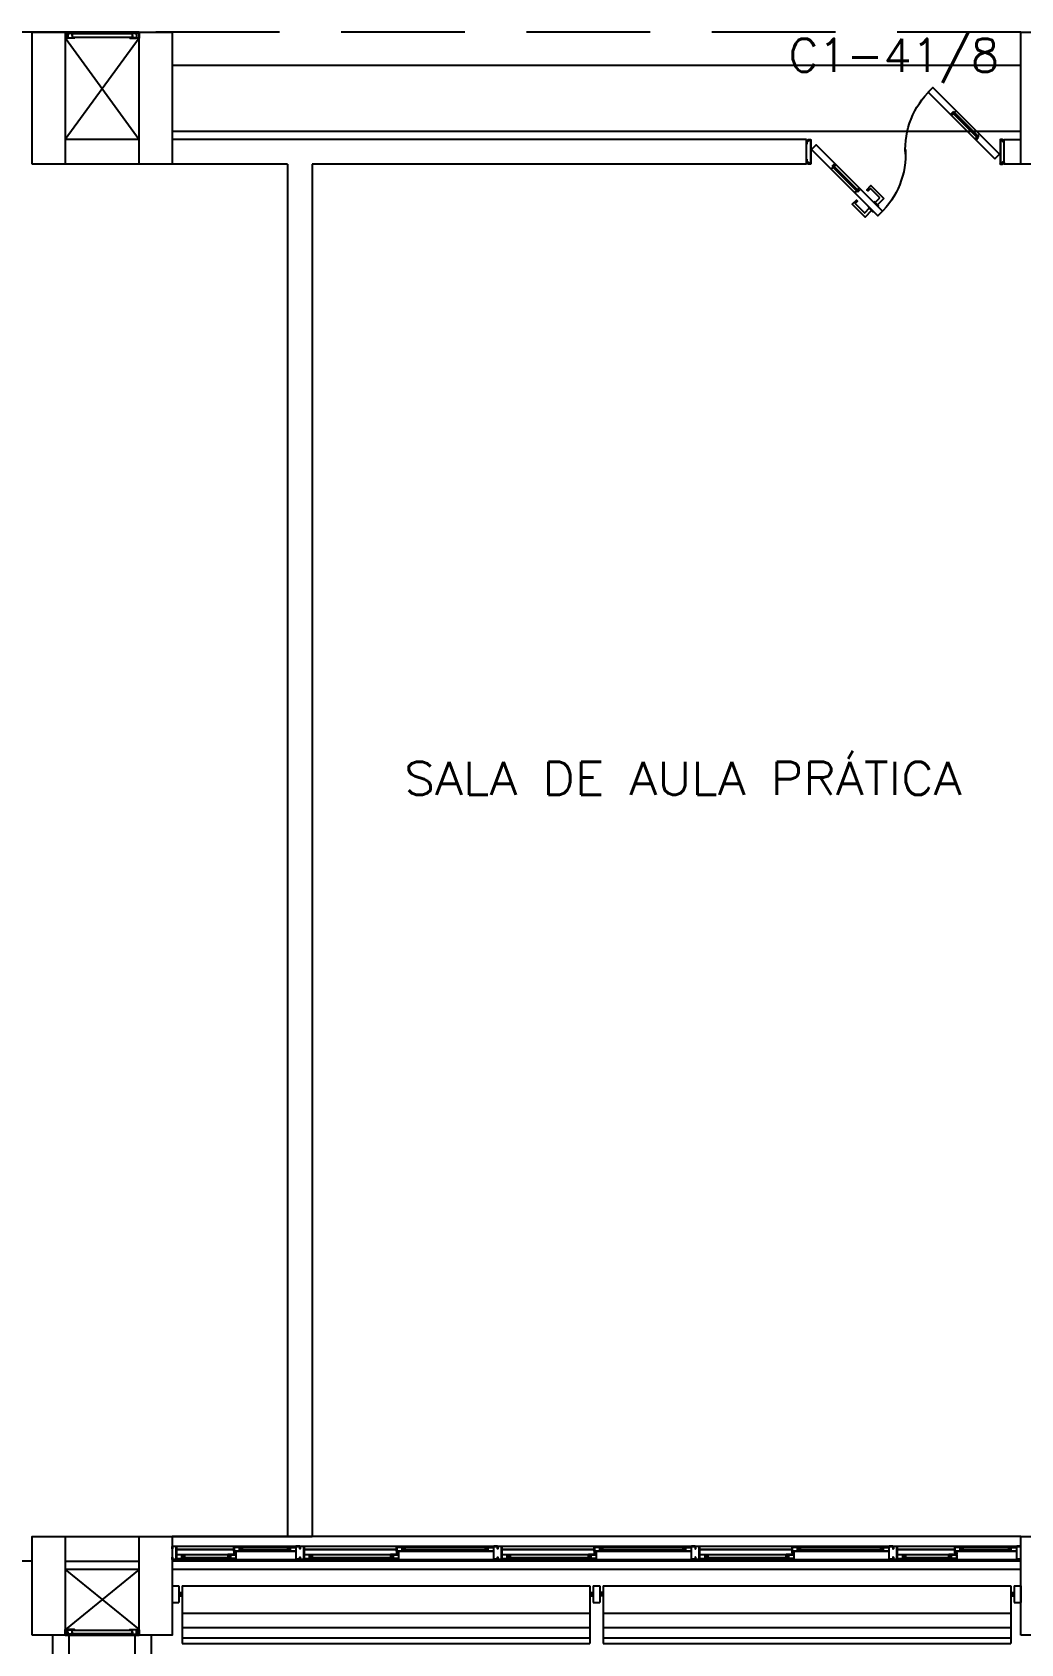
# Model space of a CAD drawing. Header units: millimetres. Extents: x 2801 to 3319, y 1187 to 1422.
# Drawn here: x 3026.32 to 3032.32, y 1251.3 to 1261.07 of the extents above; entities that cross this region are included whole.
import ezdxf

# ---------------------------------------------------------------- set-up
doc = ezdxf.new("R2010")
doc.units = ezdxf.units.MM
doc.linetypes.add('HIDDEN', pattern=[0.375, 0.25, -0.125])
for name, color, linetype in [('AR- ALV1', 235, 'Continuous'), ('AR-ALV', 2, 'Continuous'), ('AR-BRISES', 1, 'Continuous'), ('AR-ESQ', 1, 'Continuous'), ('AR-ESQ-V', 1, 'Continuous'), ('AR-ESTC', 3, 'Continuous'), ('AR-PEITORIL', 1, 'Continuous'), ('AR-PISO', 1, 'Continuous'), ('AR-PORTA', 1, 'Continuous'), ('AR-PROJ', 1, 'HIDDEN'), ('AR-SHAFT', 1, 'Continuous'), ('BR-LINHAS', 1, 'Continuous'), ('BR-MONTANTE', 242, 'Continuous'), ('BR-PAINEL', 1, 'Continuous'), ('BR-SUPORTE', 1, 'Continuous'), ('DT-ESQ-BAGUETE-C', 2, 'Continuous'), ('DT-ESQ-BAGUETE-V', 1, 'Continuous'), ('DT-ESQ-CHAPA DOBRADA-V', 1, 'Continuous'), ('DT-ESQ-PERFIL CADEIRA-C', 2, 'Continuous'), ('DT-ESQ-PERFIL CADEIRA-V', 1, 'Continuous'), ('DT-ESQ-PERFIL U SIMPLES-C', 2, 'Continuous'), ('DT-ESQ-PERFIL U-C', 2, 'Continuous'), ('DT-ESQ-PERFIL U-V', 1, 'Continuous'), ('DT-ESQ-VENEZIANA-C', 2, 'Continuous'), ('DT-ESQ-VENEZIANA-V', 2, 'Continuous'), ('DT-ESQ-VIDRO-C', 2, 'Continuous'), ('ENDEREÇO', 2, 'Continuous'), ('insercao', 4, 'Continuous'), ('maçaneta', 1, 'Continuous'), ('mov', 1, 'Continuous'), ('PM-PERFIL U-C', 2, 'Continuous'), ('PM-VIDRO', 1, 'Continuous'), ('pm1', 2, 'Continuous'), ('pm2', 2, 'Continuous'), ('TEXTO', 2, 'Continuous')]:
    doc.layers.add(name, color=color, linetype=linetype)
doc.styles.add('S16', font='simplex.shx', dxfattribs={"width": 1.1, "height": 0.16})
doc.styles.add('UNB1-100', font='simplex.shx', dxfattribs={"height": 0.2})

# ---------------------------------------------------------------- blocks, each defined once
blk = doc.blocks.new('DET-GS-COBERTURA')
at = {"layer": 'AR-PISO', "linetype": 'Continuous'}
for p, q in [((210.8676, -516.3577), (210.8676, -512.9889)), ((211.4676, -512.9889), (210.8676, -512.9889)), ((210.9676, -516.3577), (210.9676, -512.9889)), ((211.3676, -516.3577), (211.3676, -512.9889)), ((211.4676, -516.3577), (211.4676, -512.9889))]:
    blk.add_line(p, q, dxfattribs=at)
blk = doc.blocks.new('EF40-P')
at = {"layer": 'DT-ESQ-BAGUETE-C', "color": 2, "ltscale": 0.1}
for points in [[(0.4225, -0.08), (0.409, -0.08), (0.409, -0.0785), (0.422, -0.0785, 0.414214), (0.4225, -0.078), (0.4225, -0.067, 0.414214), (0.422, -0.0665), (0.409, -0.0665), (0.409, -0.065), (0.4225, -0.065, -0.414214), (0.424, -0.0665), (0.424, -0.0785, -0.414214)], [(0.7015, -0.08), (0.715, -0.08), (0.715, -0.0785), (0.702, -0.0785, -0.414214), (0.7015, -0.078), (0.7015, -0.067, -0.414214), (0.702, -0.0665), (0.715, -0.0665), (0.715, -0.065), (0.7015, -0.065, 0.414214), (0.7, -0.0665), (0.7, -0.0785, 0.414214)], [(1.41, -0.08), (1.3965, -0.08), (1.3965, -0.0785), (1.4095, -0.0785, 0.414214), (1.41, -0.078), (1.41, -0.067, 0.414214), (1.4095, -0.0665), (1.3965, -0.0665), (1.3965, -0.065), (1.41, -0.065, -0.414214), (1.4115, -0.0665), (1.4115, -0.0785, -0.414214)], [(1.9015, -0.08), (1.915, -0.08), (1.915, -0.0785), (1.902, -0.0785, -0.414214), (1.9015, -0.078), (1.9015, -0.067, -0.414214), (1.902, -0.0665), (1.915, -0.0665), (1.915, -0.065), (1.9015, -0.065, 0.414214), (1.9, -0.0665), (1.9, -0.0785, 0.414214)], [(2.61, -0.08), (2.5965, -0.08), (2.5965, -0.0785), (2.6095, -0.0785, 0.414214), (2.61, -0.078), (2.61, -0.067, 0.414214), (2.6095, -0.0665), (2.5965, -0.0665), (2.5965, -0.065), (2.61, -0.065, -0.414214), (2.6115, -0.0665), (2.6115, -0.0785, -0.414214)], [(3.1015, -0.08), (3.115, -0.08), (3.115, -0.0785), (3.102, -0.0785, -0.414214), (3.1015, -0.078), (3.1015, -0.067, -0.414214), (3.102, -0.0665), (3.115, -0.0665), (3.115, -0.065), (3.1015, -0.065, 0.414214), (3.1, -0.0665), (3.1, -0.0785, 0.414214)], [(3.81, -0.08), (3.7965, -0.08), (3.7965, -0.0785), (3.8095, -0.0785, 0.414214), (3.81, -0.078), (3.81, -0.067, 0.414214), (3.8095, -0.0665), (3.7965, -0.0665), (3.7965, -0.065), (3.81, -0.065, -0.414214), (3.8115, -0.0665), (3.8115, -0.0785, -0.414214)], [(4.3015, -0.08), (4.315, -0.08), (4.315, -0.0785), (4.302, -0.0785, -0.414214), (4.3015, -0.078), (4.3015, -0.067, -0.414214), (4.302, -0.0665), (4.315, -0.0665), (4.315, -0.065), (4.3015, -0.065, 0.414214), (4.3, -0.0665), (4.3, -0.0785, 0.414214)], [(4.7975, -0.08), (4.784, -0.08), (4.784, -0.0785), (4.797, -0.0785, 0.414214), (4.7975, -0.078), (4.7975, -0.067, 0.414214), (4.797, -0.0665), (4.784, -0.0665), (4.784, -0.065), (4.7975, -0.065, -0.414214), (4.799, -0.0665), (4.799, -0.0785, -0.414214)], [(5.0765, -0.08), (5.09, -0.08), (5.09, -0.0785), (5.077, -0.0785, -0.414214), (5.0765, -0.078), (5.0765, -0.067, -0.414214), (5.077, -0.0665), (5.09, -0.0665), (5.09, -0.065), (5.0765, -0.065, 0.414214), (5.075, -0.0665), (5.075, -0.0785, 0.414214)], [(0.0735, -0.125), (0.06, -0.125), (0.06, -0.1235), (0.073, -0.1235, 0.414214), (0.0735, -0.123), (0.0735, -0.112, 0.414214), (0.073, -0.1115), (0.06, -0.1115), (0.06, -0.11), (0.0735, -0.11, -0.414214), (0.075, -0.1115), (0.075, -0.1235, -0.414214)], [(0.339, -0.125), (0.3525, -0.125), (0.3525, -0.1235), (0.3395, -0.1235, -0.414214), (0.339, -0.123), (0.339, -0.112, -0.414214), (0.3395, -0.1115), (0.3525, -0.1115), (0.3525, -0.11), (0.339, -0.11, 0.414214), (0.3375, -0.1115), (0.3375, -0.1235, 0.414214)], [(0.8485, -0.125), (0.835, -0.125), (0.835, -0.1235), (0.848, -0.1235, 0.414214), (0.8485, -0.123), (0.8485, -0.112, 0.414214), (0.848, -0.1115), (0.835, -0.1115), (0.835, -0.11), (0.8485, -0.11, -0.414214), (0.85, -0.1115), (0.85, -0.1235, -0.414214)], [(1.3265, -0.125), (1.34, -0.125), (1.34, -0.1235), (1.327, -0.1235, -0.414214), (1.3265, -0.123), (1.3265, -0.112, -0.414214), (1.327, -0.1115), (1.34, -0.1115), (1.34, -0.11), (1.3265, -0.11, 0.414214), (1.325, -0.1115), (1.325, -0.1235, 0.414214)], [(2.0485, -0.125), (2.035, -0.125), (2.035, -0.1235), (2.048, -0.1235, 0.414214), (2.0485, -0.123), (2.0485, -0.112, 0.414214), (2.048, -0.1115), (2.035, -0.1115), (2.035, -0.11), (2.0485, -0.11, -0.414214), (2.05, -0.1115), (2.05, -0.1235, -0.414214)], [(2.5265, -0.125), (2.54, -0.125), (2.54, -0.1235), (2.527, -0.1235, -0.414214), (2.5265, -0.123), (2.5265, -0.112, -0.414214), (2.527, -0.1115), (2.54, -0.1115), (2.54, -0.11), (2.5265, -0.11, 0.414214), (2.525, -0.1115), (2.525, -0.1235, 0.414214)], [(3.2485, -0.125), (3.235, -0.125), (3.235, -0.1235), (3.248, -0.1235, 0.414214), (3.2485, -0.123), (3.2485, -0.112, 0.414214), (3.248, -0.1115), (3.235, -0.1115), (3.235, -0.11), (3.2485, -0.11, -0.414214), (3.25, -0.1115), (3.25, -0.1235, -0.414214)], [(3.7265, -0.125), (3.74, -0.125), (3.74, -0.1235), (3.727, -0.1235, -0.414214), (3.7265, -0.123), (3.7265, -0.112, -0.414214), (3.727, -0.1115), (3.74, -0.1115), (3.74, -0.11), (3.7265, -0.11, 0.414214), (3.725, -0.1115), (3.725, -0.1235, 0.414214)], [(4.4485, -0.125), (4.435, -0.125), (4.435, -0.1235), (4.448, -0.1235, 0.414214), (4.4485, -0.123), (4.4485, -0.112, 0.414214), (4.448, -0.1115), (4.435, -0.1115), (4.435, -0.11), (4.4485, -0.11, -0.414214), (4.45, -0.1115), (4.45, -0.1235, -0.414214)], [(4.714, -0.125), (4.7275, -0.125), (4.7275, -0.1235), (4.7145, -0.1235, -0.414214), (4.714, -0.123), (4.714, -0.112, -0.414214), (4.7145, -0.1115), (4.7275, -0.1115), (4.7275, -0.11), (4.714, -0.11, 0.414214), (4.7125, -0.1115), (4.7125, -0.1235, 0.414214)]]:
    blk.add_lwpolyline(points, format="xyb", close=True, dxfattribs=at)
at = {"layer": 'DT-ESQ-BAGUETE-V', "ltscale": 0.1}
for p, q in [((0.4225, -0.065), (0.7015, -0.065)), ((1.41, -0.065), (1.9015, -0.065)), ((2.61, -0.065), (3.1015, -0.065)), ((3.81, -0.065), (4.3015, -0.065)), ((4.7975, -0.065), (5.0765, -0.065))]:
    blk.add_line(p, q, dxfattribs=at)
at = {"layer": 'DT-ESQ-BAGUETE-V', "color": 1, "ltscale": 0.1}
for p, q in [((0.0735, -0.11), (0.339, -0.11)), ((0.8485, -0.11), (1.3265, -0.11)), ((2.0485, -0.11), (2.5265, -0.11)), ((3.2485, -0.11), (3.7265, -0.11)), ((4.4485, -0.11), (4.714, -0.11))]:
    blk.add_line(p, q, dxfattribs=at)
at = {"layer": 'DT-ESQ-CHAPA DOBRADA-V', "ltscale": 0.1}
for p, q in [((0.025, -0.077), (0.374, -0.077)), ((0.025, -0.08), (0.374, -0.08)), ((0.8, -0.077), (1.3615, -0.077)), ((0.8, -0.08), (1.3615, -0.08)), ((4.4, -0.077), (4.749, -0.077)), ((4.4, -0.08), (4.749, -0.08))]:
    blk.add_line(p, q, dxfattribs=at)
at = {"layer": 'DT-ESQ-CHAPA DOBRADA-V', "color": 1, "ltscale": 0.1}
for p, q in [((2, -0.077), (2.5615, -0.077)), ((2, -0.08), (2.5615, -0.08)), ((3.2, -0.077), (3.7615, -0.077)), ((3.2, -0.08), (3.7615, -0.08))]:
    blk.add_line(p, q, dxfattribs=at)
at = {"layer": 'DT-ESQ-PERFIL CADEIRA-C', "color": 2, "ltscale": 0.1}
for p, q in [((0.376, -0.0885), (0.4225, -0.0885)), ((0.75, -0.0885), (0.7015, -0.0885)), ((1.3635, -0.0885), (1.41, -0.0885)), ((1.95, -0.0885), (1.9015, -0.0885)), ((2.5635, -0.0885), (2.61, -0.0885)), ((3.15, -0.0885), (3.1015, -0.0885)), ((3.7635, -0.0885), (3.81, -0.0885)), ((4.35, -0.0885), (4.3015, -0.0885)), ((4.751, -0.0885), (4.7975, -0.0885)), ((5.125, -0.0885), (5.0765, -0.0885)), ((0.025, -0.1335), (0.0735, -0.1335)), ((0.3855, -0.1335), (0.339, -0.1335)), ((0.8, -0.1335), (0.8485, -0.1335)), ((1.373, -0.1335), (1.3265, -0.1335)), ((2, -0.1335), (2.0485, -0.1335)), ((2.573, -0.1335), (2.5265, -0.1335)), ((3.2, -0.1335), (3.2485, -0.1335)), ((3.773, -0.1335), (3.7265, -0.1335)), ((4.7605, -0.1335), (4.714, -0.1335))]:
    blk.add_line(p, q, dxfattribs=at)
at = {"layer": 'DT-ESQ-PERFIL CADEIRA-C', "ltscale": 0.1}
blk.add_line((4.4, -0.1335), (4.4485, -0.1335), dxfattribs=at)
at = {"layer": 'DT-ESQ-PERFIL CADEIRA-C', "color": 2, "ltscale": 0.1}
for points in [[(0.4225, -0.087, -1), (0.4225, -0.09), (0.376, -0.09, -0.414214), (0.374, -0.088), (0.374, -0.067, -0.414214), (0.376, -0.065), (0.4075, -0.065, -0.414214), (0.409, -0.0665), (0.409, -0.087)], [(0.409, -0.0885, -0.198913), (0.4079, -0.0881, -0.198913), (0.4075, -0.087), (0.4075, -0.067, 0.414214), (0.407, -0.0665), (0.376, -0.0665, 0.414214), (0.3755, -0.067), (0.3755, -0.088, 0.414214), (0.376, -0.0885)], [(0.7015, -0.09), (0.75, -0.09), (0.75, -0.0885), (0.715, -0.0885, 0.198912), (0.7161, -0.0881, 0.198913), (0.7165, -0.087), (0.7165, -0.067, -0.414214), (0.717, -0.0665), (0.75, -0.0665), (0.75, -0.065), (0.7165, -0.065, 0.414214), (0.715, -0.0665), (0.715, -0.0785), (0.715, -0.08), (0.715, -0.087), (0.7015, -0.087, 1)], [(1.41, -0.087, -1), (1.41, -0.09), (1.3635, -0.09, -0.414214), (1.3615, -0.088), (1.3615, -0.067, -0.414214), (1.3635, -0.065), (1.395, -0.065, -0.414214), (1.3965, -0.0665), (1.3965, -0.087)], [(1.3965, -0.0885, -0.198913), (1.3954, -0.0881, -0.198913), (1.395, -0.087), (1.395, -0.067, 0.414214), (1.3945, -0.0665), (1.3635, -0.0665, 0.414214), (1.363, -0.067), (1.363, -0.088, 0.414214), (1.3635, -0.0885)], [(1.9015, -0.09), (1.95, -0.09), (1.95, -0.0885), (1.915, -0.0885, 0.198912), (1.9161, -0.0881, 0.198913), (1.9165, -0.087), (1.9165, -0.067, -0.414214), (1.917, -0.0665), (1.95, -0.0665), (1.95, -0.065), (1.9165, -0.065, 0.414214), (1.915, -0.0665), (1.915, -0.0785), (1.915, -0.08), (1.915, -0.087), (1.9015, -0.087, 1)], [(2.61, -0.087, -1), (2.61, -0.09), (2.5635, -0.09, -0.414214), (2.5615, -0.088), (2.5615, -0.067, -0.414214), (2.5635, -0.065), (2.595, -0.065, -0.414214), (2.5965, -0.0665), (2.5965, -0.087)], [(2.5965, -0.0885, -0.198913), (2.5954, -0.0881, -0.198913), (2.595, -0.087), (2.595, -0.067, 0.414214), (2.5945, -0.0665), (2.5635, -0.0665, 0.414214), (2.563, -0.067), (2.563, -0.088, 0.414214), (2.5635, -0.0885)], [(3.1015, -0.09), (3.15, -0.09), (3.15, -0.0885), (3.115, -0.0885, 0.198912), (3.1161, -0.0881, 0.198913), (3.1165, -0.087), (3.1165, -0.067, -0.414214), (3.117, -0.0665), (3.15, -0.0665), (3.15, -0.065), (3.1165, -0.065, 0.414214), (3.115, -0.0665), (3.115, -0.0785), (3.115, -0.08), (3.115, -0.087), (3.1015, -0.087, 1)], [(3.81, -0.087, -1), (3.81, -0.09), (3.7635, -0.09, -0.414214), (3.7615, -0.088), (3.7615, -0.067, -0.414214), (3.7635, -0.065), (3.795, -0.065, -0.414214), (3.7965, -0.0665), (3.7965, -0.087)], [(3.7965, -0.0885, -0.198913), (3.7954, -0.0881, -0.198913), (3.795, -0.087), (3.795, -0.067, 0.414214), (3.7945, -0.0665), (3.7635, -0.0665, 0.414214), (3.763, -0.067), (3.763, -0.088, 0.414214), (3.7635, -0.0885)], [(4.3015, -0.09), (4.35, -0.09), (4.35, -0.0885), (4.315, -0.0885, 0.198912), (4.3161, -0.0881, 0.198913), (4.3165, -0.087), (4.3165, -0.067, -0.414214), (4.317, -0.0665), (4.35, -0.0665), (4.35, -0.065), (4.3165, -0.065, 0.414214), (4.315, -0.0665), (4.315, -0.0785), (4.315, -0.08), (4.315, -0.087), (4.3015, -0.087, 1)], [(4.7975, -0.087, -1), (4.7975, -0.09), (4.751, -0.09, -0.414214), (4.749, -0.088), (4.749, -0.067, -0.414214), (4.751, -0.065), (4.7825, -0.065, -0.414214), (4.784, -0.0665), (4.784, -0.087)], [(4.784, -0.0885, -0.198913), (4.7829, -0.0881, -0.198913), (4.7825, -0.087), (4.7825, -0.067, 0.414214), (4.782, -0.0665), (4.751, -0.0665, 0.414214), (4.7505, -0.067), (4.7505, -0.088, 0.414214), (4.751, -0.0885)], [(5.0765, -0.09), (5.125, -0.09), (5.125, -0.0885), (5.09, -0.0885, 0.198912), (5.0911, -0.0881, 0.198913), (5.0915, -0.087), (5.0915, -0.067, -0.414214), (5.092, -0.0665), (5.125, -0.0665), (5.125, -0.065), (5.0915, -0.065, 0.414214), (5.09, -0.0665), (5.09, -0.0785), (5.09, -0.08), (5.09, -0.087), (5.0765, -0.087, 1)], [(0.0735, -0.135), (0.025, -0.135), (0.025, -0.1335), (0.06, -0.1335, -0.198912), (0.0589, -0.1331, -0.198913), (0.0585, -0.132), (0.0585, -0.112, 0.414214), (0.058, -0.1115), (0.025, -0.1115), (0.025, -0.11), (0.0585, -0.11, -0.414214), (0.06, -0.1115), (0.06, -0.1235), (0.06, -0.125), (0.06, -0.132), (0.0735, -0.132, -1)], [(0.339, -0.132, 1), (0.339, -0.135), (0.3855, -0.135, 0.414214), (0.3875, -0.133), (0.3875, -0.112, 0.414214), (0.3855, -0.11), (0.354, -0.11, 0.414214), (0.3525, -0.1115), (0.3525, -0.132)], [(0.3525, -0.1335, 0.198913), (0.3536, -0.1331, 0.198913), (0.354, -0.132), (0.354, -0.112, -0.414214), (0.3545, -0.1115), (0.3855, -0.1115, -0.414214), (0.386, -0.112), (0.386, -0.133, -0.414214), (0.3855, -0.1335)], [(0.8485, -0.135), (0.8, -0.135), (0.8, -0.1335), (0.835, -0.1335, -0.198912), (0.8339, -0.1331, -0.198913), (0.8335, -0.132), (0.8335, -0.112, 0.414214), (0.833, -0.1115), (0.8, -0.1115), (0.8, -0.11), (0.8335, -0.11, -0.414214), (0.835, -0.1115), (0.835, -0.1235), (0.835, -0.125), (0.835, -0.132), (0.8485, -0.132, -1)], [(1.3265, -0.132, 1), (1.3265, -0.135), (1.373, -0.135, 0.414214), (1.375, -0.133), (1.375, -0.112, 0.414214), (1.373, -0.11), (1.3415, -0.11, 0.414214), (1.34, -0.1115), (1.34, -0.132)], [(1.34, -0.1335, 0.198913), (1.3411, -0.1331, 0.198913), (1.3415, -0.132), (1.3415, -0.112, -0.414214), (1.342, -0.1115), (1.373, -0.1115, -0.414214), (1.3735, -0.112), (1.3735, -0.133, -0.414214), (1.373, -0.1335)], [(2.0485, -0.135), (2, -0.135), (2, -0.1335), (2.035, -0.1335, -0.198912), (2.0339, -0.1331, -0.198913), (2.0335, -0.132), (2.0335, -0.112, 0.414214), (2.033, -0.1115), (2, -0.1115), (2, -0.11), (2.0335, -0.11, -0.414214), (2.035, -0.1115), (2.035, -0.1235), (2.035, -0.125), (2.035, -0.132), (2.0485, -0.132, -1)], [(2.5265, -0.132, 1), (2.5265, -0.135), (2.573, -0.135, 0.414214), (2.575, -0.133), (2.575, -0.112, 0.414214), (2.573, -0.11), (2.5415, -0.11, 0.414214), (2.54, -0.1115), (2.54, -0.132)], [(2.54, -0.1335, 0.198913), (2.5411, -0.1331, 0.198913), (2.5415, -0.132), (2.5415, -0.112, -0.414214), (2.542, -0.1115), (2.573, -0.1115, -0.414214), (2.5735, -0.112), (2.5735, -0.133, -0.414214), (2.573, -0.1335)], [(3.2485, -0.135), (3.2, -0.135), (3.2, -0.1335), (3.235, -0.1335, -0.198912), (3.2339, -0.1331, -0.198913), (3.2335, -0.132), (3.2335, -0.112, 0.414214), (3.233, -0.1115), (3.2, -0.1115), (3.2, -0.11), (3.2335, -0.11, -0.414214), (3.235, -0.1115), (3.235, -0.1235), (3.235, -0.125), (3.235, -0.132), (3.2485, -0.132, -1)], [(3.7265, -0.132, 1), (3.7265, -0.135), (3.773, -0.135, 0.414214), (3.775, -0.133), (3.775, -0.112, 0.414214), (3.773, -0.11), (3.7415, -0.11, 0.414214), (3.74, -0.1115), (3.74, -0.132)], [(3.74, -0.1335, 0.198913), (3.7411, -0.1331, 0.198913), (3.7415, -0.132), (3.7415, -0.112, -0.414214), (3.742, -0.1115), (3.773, -0.1115, -0.414214), (3.7735, -0.112), (3.7735, -0.133, -0.414214), (3.773, -0.1335)], [(4.4485, -0.135), (4.4, -0.135), (4.4, -0.1335), (4.435, -0.1335, -0.198912), (4.4339, -0.1331, -0.198913), (4.4335, -0.132), (4.4335, -0.112, 0.414214), (4.433, -0.1115), (4.4, -0.1115), (4.4, -0.11), (4.4335, -0.11, -0.414214), (4.435, -0.1115), (4.435, -0.1235), (4.435, -0.125), (4.435, -0.132), (4.4485, -0.132, -1)], [(4.714, -0.132, 1), (4.714, -0.135), (4.7605, -0.135, 0.414214), (4.7625, -0.133), (4.7625, -0.112, 0.414214), (4.7605, -0.11), (4.729, -0.11, 0.414214), (4.7275, -0.1115), (4.7275, -0.132)], [(4.7275, -0.1335, 0.198913), (4.7286, -0.1331, 0.198913), (4.729, -0.132), (4.729, -0.112, -0.414214), (4.7295, -0.1115), (4.7605, -0.1115, -0.414214), (4.761, -0.112), (4.761, -0.133, -0.414214), (4.7605, -0.1335)]]:
    blk.add_lwpolyline(points, format="xyb", close=True, dxfattribs=at)
at = {"layer": 'DT-ESQ-PERFIL CADEIRA-V', "ltscale": 0.1}
for p, q in [((0.4075, -0.09), (0.7015, -0.09)), ((1.395, -0.09), (1.9015, -0.09))]:
    blk.add_line(p, q, dxfattribs=at)
at = {"layer": 'DT-ESQ-PERFIL CADEIRA-V', "color": 1, "ltscale": 0.1}
for p, q in [((2.595, -0.09), (3.1015, -0.09)), ((3.795, -0.09), (4.3015, -0.09)), ((4.7825, -0.09), (5.0765, -0.09)), ((0.0735, -0.135), (0.339, -0.135)), ((0.8485, -0.135), (1.3265, -0.135)), ((2.0485, -0.135), (2.5265, -0.135)), ((4.4485, -0.135), (4.714, -0.135))]:
    blk.add_line(p, q, dxfattribs=at)
at = {"layer": 'DT-ESQ-PERFIL CADEIRA-V', "color": 2, "ltscale": 0.1}
blk.add_line((3.2485, -0.135), (3.7265, -0.135), dxfattribs=at)
at = {"layer": 'DT-ESQ-PERFIL U SIMPLES-C', "color": 2, "ltscale": 0.1}
for points in [[(0.376, -0.102), (0.384, -0.102), (0.384, -0.1005), (0.376, -0.1005, -0.414214), (0.3755, -0.1), (0.3755, -0.092, -0.414214), (0.376, -0.0915), (0.384, -0.0915), (0.384, -0.09), (0.376, -0.09, 0.414214), (0.374, -0.092), (0.374, -0.1, 0.414214)], [(1.3635, -0.102), (1.3715, -0.102), (1.3715, -0.1005), (1.3635, -0.1005, -0.414214), (1.363, -0.1), (1.363, -0.092, -0.414214), (1.3635, -0.0915), (1.3715, -0.0915), (1.3715, -0.09), (1.3635, -0.09, 0.414214), (1.3615, -0.092), (1.3615, -0.1, 0.414214)], [(2.5635, -0.102), (2.5715, -0.102), (2.5715, -0.1005), (2.5635, -0.1005, -0.414214), (2.563, -0.1), (2.563, -0.092, -0.414214), (2.5635, -0.0915), (2.5715, -0.0915), (2.5715, -0.09), (2.5635, -0.09, 0.414214), (2.5615, -0.092), (2.5615, -0.1, 0.414214)], [(3.7635, -0.102), (3.7715, -0.102), (3.7715, -0.1005), (3.7635, -0.1005, -0.414214), (3.763, -0.1), (3.763, -0.092, -0.414214), (3.7635, -0.0915), (3.7715, -0.0915), (3.7715, -0.09), (3.7635, -0.09, 0.414214), (3.7615, -0.092), (3.7615, -0.1, 0.414214)], [(4.751, -0.102), (4.759, -0.102), (4.759, -0.1005), (4.751, -0.1005, -0.414214), (4.7505, -0.1), (4.7505, -0.092, -0.414214), (4.751, -0.0915), (4.759, -0.0915), (4.759, -0.09), (4.751, -0.09, 0.414214), (4.749, -0.092), (4.749, -0.1, 0.414214)], [(0.3855, -0.098), (0.3775, -0.098), (0.3775, -0.0995), (0.3855, -0.0995, -0.414214), (0.386, -0.1), (0.386, -0.108, -0.414214), (0.3855, -0.1085), (0.3775, -0.1085), (0.3775, -0.11), (0.3855, -0.11, 0.414214), (0.3875, -0.108), (0.3875, -0.1, 0.414214)], [(1.373, -0.098), (1.365, -0.098), (1.365, -0.0995), (1.373, -0.0995, -0.414214), (1.3735, -0.1), (1.3735, -0.108, -0.414214), (1.373, -0.1085), (1.365, -0.1085), (1.365, -0.11), (1.373, -0.11, 0.414214), (1.375, -0.108), (1.375, -0.1, 0.414214)], [(2.573, -0.098), (2.565, -0.098), (2.565, -0.0995), (2.573, -0.0995, -0.414214), (2.5735, -0.1), (2.5735, -0.108, -0.414214), (2.573, -0.1085), (2.565, -0.1085), (2.565, -0.11), (2.573, -0.11, 0.414214), (2.575, -0.108), (2.575, -0.1, 0.414214)], [(3.773, -0.098), (3.765, -0.098), (3.765, -0.0995), (3.773, -0.0995, -0.414214), (3.7735, -0.1), (3.7735, -0.108, -0.414214), (3.773, -0.1085), (3.765, -0.1085), (3.765, -0.11), (3.773, -0.11, 0.414214), (3.775, -0.108), (3.775, -0.1, 0.414214)], [(4.7605, -0.098), (4.7525, -0.098), (4.7525, -0.0995), (4.7605, -0.0995, -0.414214), (4.761, -0.1), (4.761, -0.108, -0.414214), (4.7605, -0.1085), (4.7525, -0.1085), (4.7525, -0.11), (4.7605, -0.11, 0.414214), (4.7625, -0.108), (4.7625, -0.1, 0.414214)]]:
    blk.add_lwpolyline(points, format="xyb", close=True, dxfattribs=at)
at = {"layer": 'DT-ESQ-PERFIL U-C', "color": 2, "ltscale": 0.1}
for points in [[(0, -0.0615, -0.414214), (0.0015, -0.06), (0.0235, -0.06, -0.414214), (0.025, -0.0615), (0.025, -0.1385, -0.414214), (0.0235, -0.14), (0.0015, -0.14, -0.414214), (0, -0.1385), (0, -0.125), (0.0015, -0.125), (0.0015, -0.138, 0.414214), (0.002, -0.1385), (0.023, -0.1385, 0.414214), (0.0235, -0.138), (0.0235, -0.062, 0.414214), (0.023, -0.0615), (0.002, -0.0615, 0.414214), (0.0015, -0.062), (0.0015, -0.075), (0, -0.075)], [(0.775, -0.0615, 0.414214), (0.7735, -0.06), (0.7515, -0.06, 0.414214), (0.75, -0.0615), (0.75, -0.1385, 0.414214), (0.7515, -0.14), (0.7735, -0.14, 0.414214), (0.775, -0.1385), (0.775, -0.125), (0.7735, -0.125), (0.7735, -0.138, -0.414214), (0.773, -0.1385), (0.752, -0.1385, -0.414214), (0.7515, -0.138), (0.7515, -0.062, -0.414214), (0.752, -0.0615), (0.773, -0.0615, -0.414214), (0.7735, -0.062), (0.7735, -0.075), (0.775, -0.075)], [(0.775, -0.0615, -0.414214), (0.7765, -0.06), (0.7985, -0.06, -0.414214), (0.8, -0.0615), (0.8, -0.1385, -0.414214), (0.7985, -0.14), (0.7765, -0.14, -0.414214), (0.775, -0.1385), (0.775, -0.125), (0.7765, -0.125), (0.7765, -0.138, 0.414214), (0.777, -0.1385), (0.798, -0.1385, 0.414214), (0.7985, -0.138), (0.7985, -0.062, 0.414214), (0.798, -0.0615), (0.777, -0.0615, 0.414214), (0.7765, -0.062), (0.7765, -0.075), (0.775, -0.075)], [(1.975, -0.0615, 0.414214), (1.9735, -0.06), (1.9515, -0.06, 0.414214), (1.95, -0.0615), (1.95, -0.1385, 0.414214), (1.9515, -0.14), (1.9735, -0.14, 0.414214), (1.975, -0.1385), (1.975, -0.125), (1.9735, -0.125), (1.9735, -0.138, -0.414214), (1.973, -0.1385), (1.952, -0.1385, -0.414214), (1.9515, -0.138), (1.9515, -0.062, -0.414214), (1.952, -0.0615), (1.973, -0.0615, -0.414214), (1.9735, -0.062), (1.9735, -0.075), (1.975, -0.075)], [(1.975, -0.0615, -0.414214), (1.9765, -0.06), (1.9985, -0.06, -0.414214), (2, -0.0615), (2, -0.1385, -0.414214), (1.9985, -0.14), (1.9765, -0.14, -0.414214), (1.975, -0.1385), (1.975, -0.125), (1.9765, -0.125), (1.9765, -0.138, 0.414214), (1.977, -0.1385), (1.998, -0.1385, 0.414214), (1.9985, -0.138), (1.9985, -0.062, 0.414214), (1.998, -0.0615), (1.977, -0.0615, 0.414214), (1.9765, -0.062), (1.9765, -0.075), (1.975, -0.075)], [(3.175, -0.0615, 0.414214), (3.1735, -0.06), (3.1515, -0.06, 0.414214), (3.15, -0.0615), (3.15, -0.1385, 0.414214), (3.1515, -0.14), (3.1735, -0.14, 0.414214), (3.175, -0.1385), (3.175, -0.125), (3.1735, -0.125), (3.1735, -0.138, -0.414214), (3.173, -0.1385), (3.152, -0.1385, -0.414214), (3.1515, -0.138), (3.1515, -0.062, -0.414214), (3.152, -0.0615), (3.173, -0.0615, -0.414214), (3.1735, -0.062), (3.1735, -0.075), (3.175, -0.075)], [(3.175, -0.0615, -0.414214), (3.1765, -0.06), (3.1985, -0.06, -0.414214), (3.2, -0.0615), (3.2, -0.1385, -0.414214), (3.1985, -0.14), (3.1765, -0.14, -0.414214), (3.175, -0.1385), (3.175, -0.125), (3.1765, -0.125), (3.1765, -0.138, 0.414214), (3.177, -0.1385), (3.198, -0.1385, 0.414214), (3.1985, -0.138), (3.1985, -0.062, 0.414214), (3.198, -0.0615), (3.177, -0.0615, 0.414214), (3.1765, -0.062), (3.1765, -0.075), (3.175, -0.075)], [(4.375, -0.0615, 0.414214), (4.3735, -0.06), (4.3515, -0.06, 0.414214), (4.35, -0.0615), (4.35, -0.1385, 0.414214), (4.3515, -0.14), (4.3735, -0.14, 0.414214), (4.375, -0.1385), (4.375, -0.125), (4.3735, -0.125), (4.3735, -0.138, -0.414214), (4.373, -0.1385), (4.352, -0.1385, -0.414214), (4.3515, -0.138), (4.3515, -0.062, -0.414214), (4.352, -0.0615), (4.373, -0.0615, -0.414214), (4.3735, -0.062), (4.3735, -0.075), (4.375, -0.075)], [(4.375, -0.0615, -0.414214), (4.3765, -0.06), (4.3985, -0.06, -0.414214), (4.4, -0.0615), (4.4, -0.1385, -0.414214), (4.3985, -0.14), (4.3765, -0.14, -0.414214), (4.375, -0.1385), (4.375, -0.125), (4.3765, -0.125), (4.3765, -0.138, 0.414214), (4.377, -0.1385), (4.398, -0.1385, 0.414214), (4.3985, -0.138), (4.3985, -0.062, 0.414214), (4.398, -0.0615), (4.377, -0.0615, 0.414214), (4.3765, -0.062), (4.3765, -0.075), (4.375, -0.075)], [(5.15, -0.0615, 0.414214), (5.1485, -0.06), (5.1265, -0.06, 0.414214), (5.125, -0.0615), (5.125, -0.1385, 0.414214), (5.1265, -0.14), (5.1485, -0.14, 0.414214), (5.15, -0.1385), (5.15, -0.125), (5.1485, -0.125), (5.1485, -0.138, -0.414214), (5.148, -0.1385), (5.127, -0.1385, -0.414214), (5.1265, -0.138), (5.1265, -0.062, -0.414214), (5.127, -0.0615), (5.148, -0.0615, -0.414214), (5.1485, -0.062), (5.1485, -0.075), (5.15, -0.075)]]:
    blk.add_lwpolyline(points, format="xyb", close=True, dxfattribs=at)
at = {"layer": 'DT-ESQ-PERFIL U-V', "color": 1, "ltscale": 0.1}
for p, q in [((0.0235, -0.06), (0.7515, -0.06)), ((0.7985, -0.06), (1.9515, -0.06)), ((1.9985, -0.06), (3.1515, -0.06)), ((4.3985, -0.06), (5.1265, -0.06)), ((0.0235, -0.14), (0.7515, -0.14)), ((0.7985, -0.14), (1.9515, -0.14)), ((1.9985, -0.14), (3.1515, -0.14)), ((4.3985, -0.14), (5.1265, -0.14))]:
    blk.add_line(p, q, dxfattribs=at)
at = {"layer": 'DT-ESQ-PERFIL U-V', "ltscale": 0.1}
for p, q in [((3.1985, -0.06), (4.3515, -0.06)), ((3.1985, -0.14), (4.3515, -0.14))]:
    blk.add_line(p, q, dxfattribs=at)
at = {"layer": 'DT-ESQ-VIDRO-C', "ltscale": 0.1}
for points in [[(0.7125, -0.085), (0.7125, -0.082), (0.4115, -0.082), (0.4115, -0.085)], [(1.9125, -0.085), (1.9125, -0.082), (1.399, -0.082), (1.399, -0.085)], [(3.1125, -0.085), (3.1125, -0.082), (2.599, -0.082), (2.599, -0.085)], [(4.3125, -0.085), (4.3125, -0.082), (3.799, -0.082), (3.799, -0.085)], [(5.0875, -0.085), (5.0875, -0.082), (4.7865, -0.082), (4.7865, -0.085)], [(0.063, -0.13), (0.063, -0.127), (0.3495, -0.127), (0.3495, -0.13)], [(0.838, -0.13), (0.838, -0.127), (1.337, -0.127), (1.337, -0.13)], [(2.038, -0.13), (2.038, -0.127), (2.537, -0.127), (2.537, -0.13)], [(3.238, -0.13), (3.238, -0.127), (3.737, -0.127), (3.737, -0.13)], [(4.438, -0.13), (4.438, -0.127), (4.7245, -0.127), (4.7245, -0.13)]]:
    blk.add_lwpolyline(points, close=True, dxfattribs=at)
blk = doc.blocks.new('EF01-P')
at = {"layer": 'DT-ESQ-BAGUETE-C', "ltscale": 0.1}
for points in [[(0.0015, 0.035), (0.015, 0.035), (0.015, 0.0335), (0.0015, 0.0335), (0.0015, 0.005), (0.015, 0.005), (0.015, 0.0035), (0.0015, 0.0035, -0.414214), (0, 0.005), (0, 0.0335, -0.414214)], [(0.4485, 0.035), (0.435, 0.035), (0.435, 0.0335), (0.4485, 0.0335), (0.4485, 0.005), (0.435, 0.005), (0.435, 0.0035), (0.4485, 0.0035, 0.414214), (0.45, 0.005), (0.45, 0.0335, 0.414214)]]:
    blk.add_lwpolyline(points, format="xyb", close=True, dxfattribs=at)
at = {"layer": 'DT-ESQ-PERFIL CADEIRA-C', "color": 2, "ltscale": 0.1}
for points in [[(0.01, 0.0015), (0.01, 0.003), (0.0015, 0.003, 1), (0.0015, 0), (0.015, 0, 0.414214), (0.0165, 0.0015), (0.0165, 0.0335), (0.043, 0.0335)], [(0.407, 0.0065), (0.432, 0.0065), (0.432, 0.0165), (0.4335, 0.0165), (0.4335, 0.0065, -0.414214), (0.432, 0.005), (0.407, 0.005), (0.3935, 0.005, -1), (0.3935, 0.008), (0.407, 0.008), (0.407, 0.02), (0.407, 0.032), (0.3935, 0.032, -1), (0.3935, 0.035), (0.407, 0.035), (0.4335, 0.035, -0.414214), (0.435, 0.0335), (0.435, 0.0015), (0.4485, 0.0015)]]:
    blk.add_lwpolyline(points, format="xyb", dxfattribs=at)
at = {"layer": 'DT-ESQ-PERFIL CADEIRA-C', "ltscale": 0.1}
for points in [[(0.043, 0.0065), (0.018, 0.0065), (0.018, 0.0165), (0.0165, 0.0165), (0.0165, 0.0065, 0.414214), (0.018, 0.005), (0.043, 0.005), (0.0565, 0.005, 1), (0.0565, 0.008), (0.043, 0.008), (0.043, 0.02), (0.043, 0.032), (0.0565, 0.032, 1), (0.0565, 0.035), (0.043, 0.035), (0.0165, 0.035, 0.414214), (0.015, 0.0335), (0.015, 0.0015), (0.0015, 0.0015)], [(0.0415, 0.02), (0.0415, 0.032, -0.414214), (0.043, 0.0335), (0.0565, 0.0335)], [(0.0415, 0.02), (0.0415, 0.008, 0.414214), (0.043, 0.0065), (0.0565, 0.0065)], [(0.4085, 0.02), (0.4085, 0.032, 0.414214), (0.407, 0.0335), (0.3935, 0.0335)], [(0.4085, 0.02), (0.4085, 0.008, -0.414214), (0.407, 0.0065), (0.3935, 0.0065)], [(0.44, 0.0015), (0.44, 0.003), (0.4485, 0.003, -1), (0.4485, 0), (0.435, 0, -0.414214), (0.4335, 0.0015), (0.4335, 0.0335), (0.407, 0.0335)]]:
    blk.add_lwpolyline(points, format="xyb", dxfattribs=at)
at = {"layer": 'DT-ESQ-PERFIL CADEIRA-V', "ltscale": 0.1}
blk.add_line((0.015, 0), (0.435, 0), dxfattribs=at)
at = {"layer": 'DT-ESQ-VENEZIANA-C', "ltscale": 0.1}
for p, q in [((0.043, 0.0105), (0.407, 0.0105)), ((0.043, 0.009), (0.407, 0.009))]:
    blk.add_line(p, q, dxfattribs=at)
at = {"layer": 'DT-ESQ-VENEZIANA-V', "ltscale": 0.1}
blk.add_line((0.043, 0.031), (0.407, 0.031), dxfattribs=at)
blk = doc.blocks.new('BR-MODULO1')
at = {"layer": 'BR-LINHAS'}
for p, q in [((0.06, -0.2648), (2.535, -0.2648)), ((2.615, -0.2648), (5.09, -0.2648)), ((0.06, -0.3524), (2.535, -0.3524)), ((2.615, -0.3524), (5.09, -0.3524)), ((0.06, -0.4147), (2.535, -0.4147)), ((2.615, -0.4147), (5.09, -0.4147))]:
    blk.add_line(p, q, dxfattribs=at)
at = {"layer": 'BR-MONTANTE'}
for p, q in [((0, -0.1), (0, -0.2)), ((0, -0.1), (0.04, -0.1)), ((0.04, -0.1), (0.04, -0.2)), ((2.5547, -0.1), (2.5947, -0.1)), ((2.5547, -0.1), (2.5547, -0.2)), ((2.5947, -0.1), (2.5947, -0.2)), ((5.11, -0.1), (5.11, -0.2)), ((5.11, -0.1), (5.15, -0.1)), ((5.15, -0.1), (5.15, -0.2)), ((0, -0.2), (0.04, -0.2)), ((2.5547, -0.2), (2.5947, -0.2)), ((5.11, -0.2), (5.15, -0.2))]:
    blk.add_line(p, q, dxfattribs=at)
at = {"layer": 'BR-PAINEL'}
for p, q in [((0.06, -0.1), (2.535, -0.1)), ((0.06, -0.1), (0.06, -0.45)), ((2.535, -0.1), (2.535, -0.45)), ((2.615, -0.1), (2.615, -0.45)), ((2.615, -0.1), (5.09, -0.1)), ((5.09, -0.1), (5.09, -0.45)), ((0.06, -0.45), (2.535, -0.45)), ((2.615, -0.45), (5.09, -0.45))]:
    blk.add_line(p, q, dxfattribs=at)
at = {"layer": 'BR-SUPORTE'}
for p, q in [((0.04, -0.14), (0.06, -0.14)), ((0.04, -0.16), (0.06, -0.16)), ((0.05, -0.14), (0.05, -0.16)), ((2.5347, -0.14), (2.5547, -0.14)), ((2.5347, -0.16), (2.5547, -0.16)), ((2.5447, -0.14), (2.5447, -0.16)), ((2.6147, -0.14), (2.5947, -0.14)), ((2.6147, -0.16), (2.5947, -0.16)), ((2.6047, -0.14), (2.6047, -0.16)), ((5.09, -0.14), (5.11, -0.14)), ((5.09, -0.16), (5.11, -0.16)), ((5.1, -0.14), (5.1, -0.16))]:
    blk.add_line(p, q, dxfattribs=at)
blk = doc.blocks.new('PM7B')
at = {"layer": 'maçaneta'}
for points in [[(0.7317, -0.2081), (0.7706, -0.247), (0.7848, -0.2329), (0.7576, -0.2056, -0.414214), (0.7576, -0.2035), (0.8131, -0.148), (0.8272, -0.1622), (0.8343, -0.1551), (0.8095, -0.1303)], [(0.806, -0.2824), (0.8449, -0.3213), (0.9227, -0.2435), (0.8979, -0.2187), (0.8908, -0.2258), (0.905, -0.2399), (0.8495, -0.2954, -0.414214), (0.8474, -0.2954), (0.8201, -0.2682)], [(0.8449, -0.3213), (0.806, -0.2824), (0.8201, -0.2682), (0.8474, -0.2954, 0.414214), (0.8495, -0.2954), (0.905, -0.2399), (0.8908, -0.2258), (0.8979, -0.2187), (0.9227, -0.2435)]]:
    blk.add_lwpolyline(points, format="xyb", close=True, dxfattribs=at)
for points in [[(0.7918, -0.2258), (0.7636, -0.2541), (0.7671, -0.2576), (0.7954, -0.2293)], [(0.7918, -0.2258), (0.7636, -0.2541), (0.7671, -0.2576), (0.7954, -0.2293)], [(0.8272, -0.2612), (0.7989, -0.2894), (0.7954, -0.2859), (0.8237, -0.2576)], [(0.8272, -0.2612), (0.7989, -0.2894), (0.7954, -0.2859), (0.8237, -0.2576)]]:
    blk.add_lwpolyline(points, close=True, dxfattribs=at)
at = {"layer": 'mov'}
for centre, start, end in [((0.0994, 0.0888), 356.80287, 46.39924), ((1.1006, 0.0612), 176.80287, 226.39924)]:
    blk.add_arc(centre, 0.5014, start, end, dxfattribs=at)
at = {"layer": 'PM-PERFIL U-C'}
for p, q in [((0, 0.12), (0, 0.1385)), ((0.002, 0.12), (0, 0.12)), ((0.0015, 0.14), (0.01, 0.14)), ((0.0105, 0.138), (0.002, 0.138)), ((0.002, 0.138), (0.002, 0.12)), ((0.01, 0.14), (0.01, 0.1485)), ((0.0115, 0.15), (0.0235, 0.15)), ((0.023, 0.148), (0.012, 0.148)), ((0.012, 0.148), (0.012, 0.1395)), ((0.023, 0.148), (0.023, 0.002)), ((0.025, 0.1485), (0.025, 0.0015)), ((1.175, 0.1485), (1.175, 0.0015)), ((1.1885, 0.15), (1.1765, 0.15)), ((1.177, 0.148), (1.188, 0.148)), ((1.177, 0.148), (1.177, 0.002)), ((1.188, 0.148), (1.188, 0.1395)), ((1.1895, 0.138), (1.198, 0.138)), ((1.19, 0.14), (1.19, 0.1485)), ((1.1985, 0.14), (1.19, 0.14)), ((1.198, 0.138), (1.198, 0.12)), ((1.198, 0.12), (1.2, 0.12)), ((1.2, 0.12), (1.2, 0.1385)), ((0, 0.0115), (0, 0.03)), ((0, 0.03), (0.002, 0.03)), ((0.01, 0.01), (0.0015, 0.01)), ((0.002, 0.03), (0.002, 0.012)), ((0.002, 0.012), (0.0105, 0.012)), ((0.01, 0.0015), (0.01, 0.01)), ((0.0235, 0), (0.0115, 0)), ((0.012, 0.0105), (0.012, 0.002)), ((0.012, 0.002), (0.023, 0.002)), ((1.1765, 0), (1.1885, 0)), ((1.188, 0.002), (1.177, 0.002)), ((1.188, 0.0105), (1.188, 0.002)), ((1.198, 0.012), (1.1895, 0.012)), ((1.19, 0.01), (1.1985, 0.01)), ((1.19, 0.0015), (1.19, 0.01)), ((1.198, 0.03), (1.198, 0.012)), ((1.2, 0.03), (1.198, 0.03)), ((1.2, 0.0115), (1.2, 0.03))]:
    blk.add_line(p, q, dxfattribs=at)
for centre, start, end in [((0.0015, 0.1385), 90, 180), ((0.0115, 0.1485), 90, 180), ((0.0105, 0.1395), 270, 0), ((0.0235, 0.1485), 0, 90), ((1.1765, 0.1485), 90, 180), ((1.1895, 0.1395), 180, 270), ((1.1885, 0.1485), 0, 90), ((1.1985, 0.1385), 0, 90), ((0.0015, 0.0115), 180, 270), ((0.0115, 0.0015), 180, 270), ((0.0105, 0.0105), 0, 90), ((0.0235, 0.0015), 269.93864, 0), ((1.1765, 0.0015), 180, 270.06136), ((1.1895, 0.0105), 90, 180), ((1.1885, 0.0015), 270, 0), ((1.1985, 0.0115), 270, 0)]:
    blk.add_arc(centre, 0.0015, start, end, dxfattribs=at)
at = {"layer": 'PM-VIDRO'}
for p, q in [((0.1607, 0.1707), (0.3021, 0.3122)), ((0.3092, 0.3051), (0.1677, 0.1637)), ((0.8908, -0.1551), (1.0323, -0.0137)), ((1.0393, -0.0207), (0.8979, -0.1622))]:
    blk.add_line(p, q, dxfattribs=at)
at = {"layer": 'pm1'}
for p, q in [((0.3021, 0.3122), (0.2915, 0.3228)), ((0.3021, 0.3122), (0.3092, 0.3192)), ((0.3268, 0.3016), (0.3092, 0.3192)), ((0.3162, 0.3122), (0.3092, 0.3051)), ((0.3198, 0.2945), (0.3092, 0.3051)), ((0.3268, 0.3016), (0.3198, 0.2945)), ((0.0296, 0.0609), (0.1501, 0.1813)), ((0.1783, 0.1531), (0.0579, 0.0326)), ((0.1501, 0.1813), (0.1607, 0.1707)), ((0.1536, 0.1637), (0.1607, 0.1707)), ((0.1713, 0.146), (0.1536, 0.1637)), ((0.1677, 0.1637), (0.1607, 0.1566)), ((0.1677, 0.1637), (0.1783, 0.1531)), ((0.1783, 0.1531), (0.1713, 0.146)), ((0.0579, 0.0326), (0.0296, 0.0609)), ((1.0217, -0.0031), (1.0287, 0.004)), ((1.0287, 0.004), (1.0464, -0.0137)), ((1.0323, -0.0137), (1.0393, -0.0066)), ((1.0464, -0.0137), (1.0393, -0.0207)), ((0.8732, -0.1516), (0.8802, -0.1445)), ((0.8732, -0.1516), (0.8908, -0.1692)), ((0.8802, -0.1445), (0.8908, -0.1551)), ((0.8838, -0.1622), (0.8908, -0.1551)), ((0.8979, -0.1622), (0.8908, -0.1692)), ((0.8979, -0.1622), (0.9085, -0.1728))]:
    blk.add_line(p, q, dxfattribs=at)
for points in [[(0.2915, 0.3228), (0.4329, 0.4642), (0.4612, 0.4359), (0.3198, 0.2945)], [(1.0323, -0.0137), (1.0217, -0.0031), (1.1421, 0.1174), (1.1704, 0.0891), (1.0499, -0.0313), (1.0393, -0.0207)], [(0.9085, -0.1728), (0.7671, -0.3142), (0.7388, -0.2859), (0.8732, -0.1516)]]:
    blk.add_lwpolyline(points, dxfattribs=at)
at = {"layer": 'pm2'}
for p, q in [((0.1501, 0.1813), (0.2915, 0.3228)), ((0.3198, 0.2945), (0.1783, 0.1531)), ((0.8802, -0.1445), (1.0217, -0.0031)), ((1.0499, -0.0313), (0.9085, -0.1728))]:
    blk.add_line(p, q, dxfattribs=at)
blk = doc.blocks.new('EF01C-P')
at = {"layer": 'DT-ESQ-BAGUETE-C', "ltscale": 0.1}
for points in [[(0.0015, 0.035), (0.015, 0.035), (0.015, 0.0335), (0.0015, 0.0335), (0.0015, 0.005), (0.015, 0.005), (0.015, 0.0035), (0.0015, 0.0035, -0.414214), (0, 0.005), (0, 0.0335, -0.414214)], [(0.4485, 0.035), (0.435, 0.035), (0.435, 0.0335), (0.4485, 0.0335), (0.4485, 0.005), (0.435, 0.005), (0.435, 0.0035), (0.4485, 0.0035, 0.414214), (0.45, 0.005), (0.45, 0.0335, 0.414214)]]:
    blk.add_lwpolyline(points, format="xyb", close=True, dxfattribs=at)
at = {"layer": 'DT-ESQ-PERFIL CADEIRA-C', "ltscale": 0.1}
for points in [[(0.01, 0.0015), (0.01, 0.003), (0.0015, 0.003, 1), (0.0015, 0), (0.015, 0, 0.414214), (0.0165, 0.0015), (0.0165, 0.0335), (0.043, 0.0335)], [(0.043, 0.0065), (0.018, 0.0065), (0.018, 0.0165), (0.0165, 0.0165), (0.0165, 0.0065, 0.414214), (0.018, 0.005), (0.043, 0.005), (0.0565, 0.005, 1), (0.0565, 0.008), (0.043, 0.008), (0.043, 0.02), (0.043, 0.032), (0.0565, 0.032, 1), (0.0565, 0.035), (0.043, 0.035), (0.0165, 0.035, 0.414214), (0.015, 0.0335), (0.015, 0.0015), (0.0015, 0.0015)], [(0.0415, 0.02), (0.0415, 0.032, -0.414214), (0.043, 0.0335), (0.0565, 0.0335)], [(0.0415, 0.02), (0.0415, 0.008, 0.414214), (0.043, 0.0065), (0.0565, 0.0065)], [(0.407, 0.0065), (0.432, 0.0065), (0.432, 0.0165), (0.4335, 0.0165), (0.4335, 0.0065, -0.414214), (0.432, 0.005), (0.407, 0.005), (0.3935, 0.005, -1), (0.3935, 0.008), (0.407, 0.008), (0.407, 0.02), (0.407, 0.032), (0.3935, 0.032, -1), (0.3935, 0.035), (0.407, 0.035), (0.4335, 0.035, -0.414214), (0.435, 0.0335), (0.435, 0.0015), (0.4485, 0.0015)], [(0.4085, 0.02), (0.4085, 0.032, 0.414214), (0.407, 0.0335), (0.3935, 0.0335)], [(0.4085, 0.02), (0.4085, 0.008, -0.414214), (0.407, 0.0065), (0.3935, 0.0065)], [(0.44, 0.0015), (0.44, 0.003), (0.4485, 0.003, -1), (0.4485, 0), (0.435, 0, -0.414214), (0.4335, 0.0015), (0.4335, 0.0335), (0.407, 0.0335)]]:
    blk.add_lwpolyline(points, format="xyb", dxfattribs=at)
at = {"layer": 'DT-ESQ-PERFIL CADEIRA-V', "ltscale": 0.1}
blk.add_line((0.015, 0), (0.435, 0), dxfattribs=at)
at = {"layer": 'DT-ESQ-VENEZIANA-C', "ltscale": 0.1}
for p, q in [((0.043, 0.0105), (0.407, 0.0105)), ((0.043, 0.009), (0.407, 0.009))]:
    blk.add_line(p, q, dxfattribs=at)
at = {"layer": 'DT-ESQ-VENEZIANA-V', "ltscale": 0.1}
blk.add_line((0.043, 0.031), (0.407, 0.031), dxfattribs=at)

msp = doc.modelspace()

# ---------------------------------------------------------------- linework, layer by layer
at = {"layer": 'AR- ALV1'}
for p, q in [((3026.3249, 1251.7998), (3024.6198, 1251.7998)), ((3026.3249, 1251.3498), (3026.3249, 1251.7998)), ((3027.1749, 1251.7998), (3027.1749, 1251.3498)), ((3032.3249, 1251.7998), (3027.1749, 1251.7998)), ((3027.1749, 1251.3498), (3026.3249, 1251.3498))]:
    msp.add_line(p, q, dxfattribs=at)
at = {"layer": 'AR-ALV'}
for p, q in [((3026.9749, 1260.4248), (3026.5249, 1260.4248)), ((3031.0249, 1260.4248), (3027.1749, 1260.4248)), ((3031.0249, 1260.2748), (3031.0249, 1260.4248)), ((3026.9749, 1260.2748), (3026.5249, 1260.2748)), ((3027.8749, 1260.2748), (3027.1749, 1260.2748)), ((3027.8749, 1260.2748), (3027.8749, 1251.9498)), ((3028.0249, 1260.2748), (3028.0249, 1251.9498)), ((3031.0249, 1260.2748), (3028.0249, 1260.2748)), ((3026.5249, 1251.9498), (3026.9749, 1251.9498)), ((3026.5249, 1251.9498), (3026.9749, 1251.9498)), ((3027.8749, 1251.9498), (3028.0249, 1251.9498)), ((3026.5249, 1251.7998), (3026.9749, 1251.7998)), ((3026.9749, 1251.7498), (3026.5249, 1251.7498))]:
    msp.add_line(p, q, dxfattribs=at)
msp.add_lwpolyline([(3032.3249, 1260.2748), (3032.2249, 1260.2748), (3032.2249, 1260.4248), (3032.3249, 1260.4248)], dxfattribs=at)
at = {"layer": 'AR-ESQ-V'}
msp.add_line((3027.1749, 1251.9498), (3027.9299, 1251.9498), dxfattribs=at)
at = {"layer": 'AR-ESTC'}
for points in [[(3026.3249, 1260.2748), (3026.3249, 1261.0748), (3026.5249, 1261.0748), (3026.5249, 1260.2748)], [(3026.9749, 1260.2748), (3026.9749, 1261.0748), (3027.1749, 1261.0748), (3027.1749, 1260.2748)], [(3032.3249, 1260.2748), (3032.3249, 1261.0748), (3032.5249, 1261.0748), (3032.5249, 1260.2748)], [(3026.3249, 1251.3498), (3026.3249, 1251.9498), (3026.5249, 1251.9498), (3026.5249, 1251.3498)], [(3026.9749, 1251.3498), (3026.9749, 1251.9498), (3027.1749, 1251.9498), (3027.1749, 1251.3498)], [(3032.3249, 1251.3498), (3032.3249, 1251.9498), (3032.5249, 1251.9498), (3032.5249, 1251.3498)]]:
    msp.add_lwpolyline(points, close=True, dxfattribs=at)
at = {"layer": 'AR-PEITORIL'}
for p, q in [((3032.3249, 1251.9498), (3027.1749, 1251.9498)), ((3032.3249, 1251.7498), (3027.1749, 1251.7498))]:
    msp.add_line(p, q, dxfattribs=at)
at = {"layer": 'AR-PROJ', "ltscale": 3}
msp.add_line((3032.3249, 1261.0748), (2991.1749, 1261.0748), dxfattribs=at)
at = {"layer": 'AR-SHAFT'}
for p, q in [((3026.9734, 1261.0398), (3026.5249, 1260.4248)), ((3026.5264, 1261.0398), (3026.9749, 1260.4248)), ((3027.1749, 1260.8748), (3032.3249, 1260.8748)), ((3027.1749, 1260.4748), (3032.3249, 1260.4748)), ((3026.5249, 1251.7498), (3026.9734, 1251.3848)), ((3026.9749, 1251.7498), (3026.5264, 1251.3848))]:
    msp.add_line(p, q, dxfattribs=at)

# ---------------------------------------------------------------- block references
at = {"layer": 'AR-BRISES'}
msp.add_blockref('BR-MODULO1', (3027.1749, 1251.7498), dxfattribs=at)
at = {"layer": 'AR-ESQ', "rotation": 180}
msp.add_blockref('EF01-P', (3026.9749, 1261.0748), dxfattribs=at)
at = {"layer": 'AR-ESQ'}
for name, p in [('EF40-P', (3027.1749, 1251.9498)), ('EF01C-P', (3026.5249, 1251.3498))]:
    msp.add_blockref(name, p, dxfattribs=at)
at = {"layer": 'AR-PORTA', "xscale": -1}
msp.add_blockref('PM7B', (3032.2249, 1260.2748), dxfattribs=at)
at = {"layer": 'insercao'}
msp.add_blockref('DET-GS-COBERTURA', (2815.5823, 1764.3387), dxfattribs=at)

# ---------------------------------------------------------------- texts
at = {"layer": 'ENDEREÇO', "style": 'UNB1-100'}
msp.add_text('C1-41/8', height=0.2, dxfattribs=at).set_placement((3030.9163, 1260.8355))
at = {"layer": 'TEXTO', "style": 'S16', "width": 1.1}
msp.add_text('SALA DE AULA PRÁTICA', height=0.2, dxfattribs=at).set_placement((3028.5815, 1256.4484))

doc.saveas('drawing.dxf')
